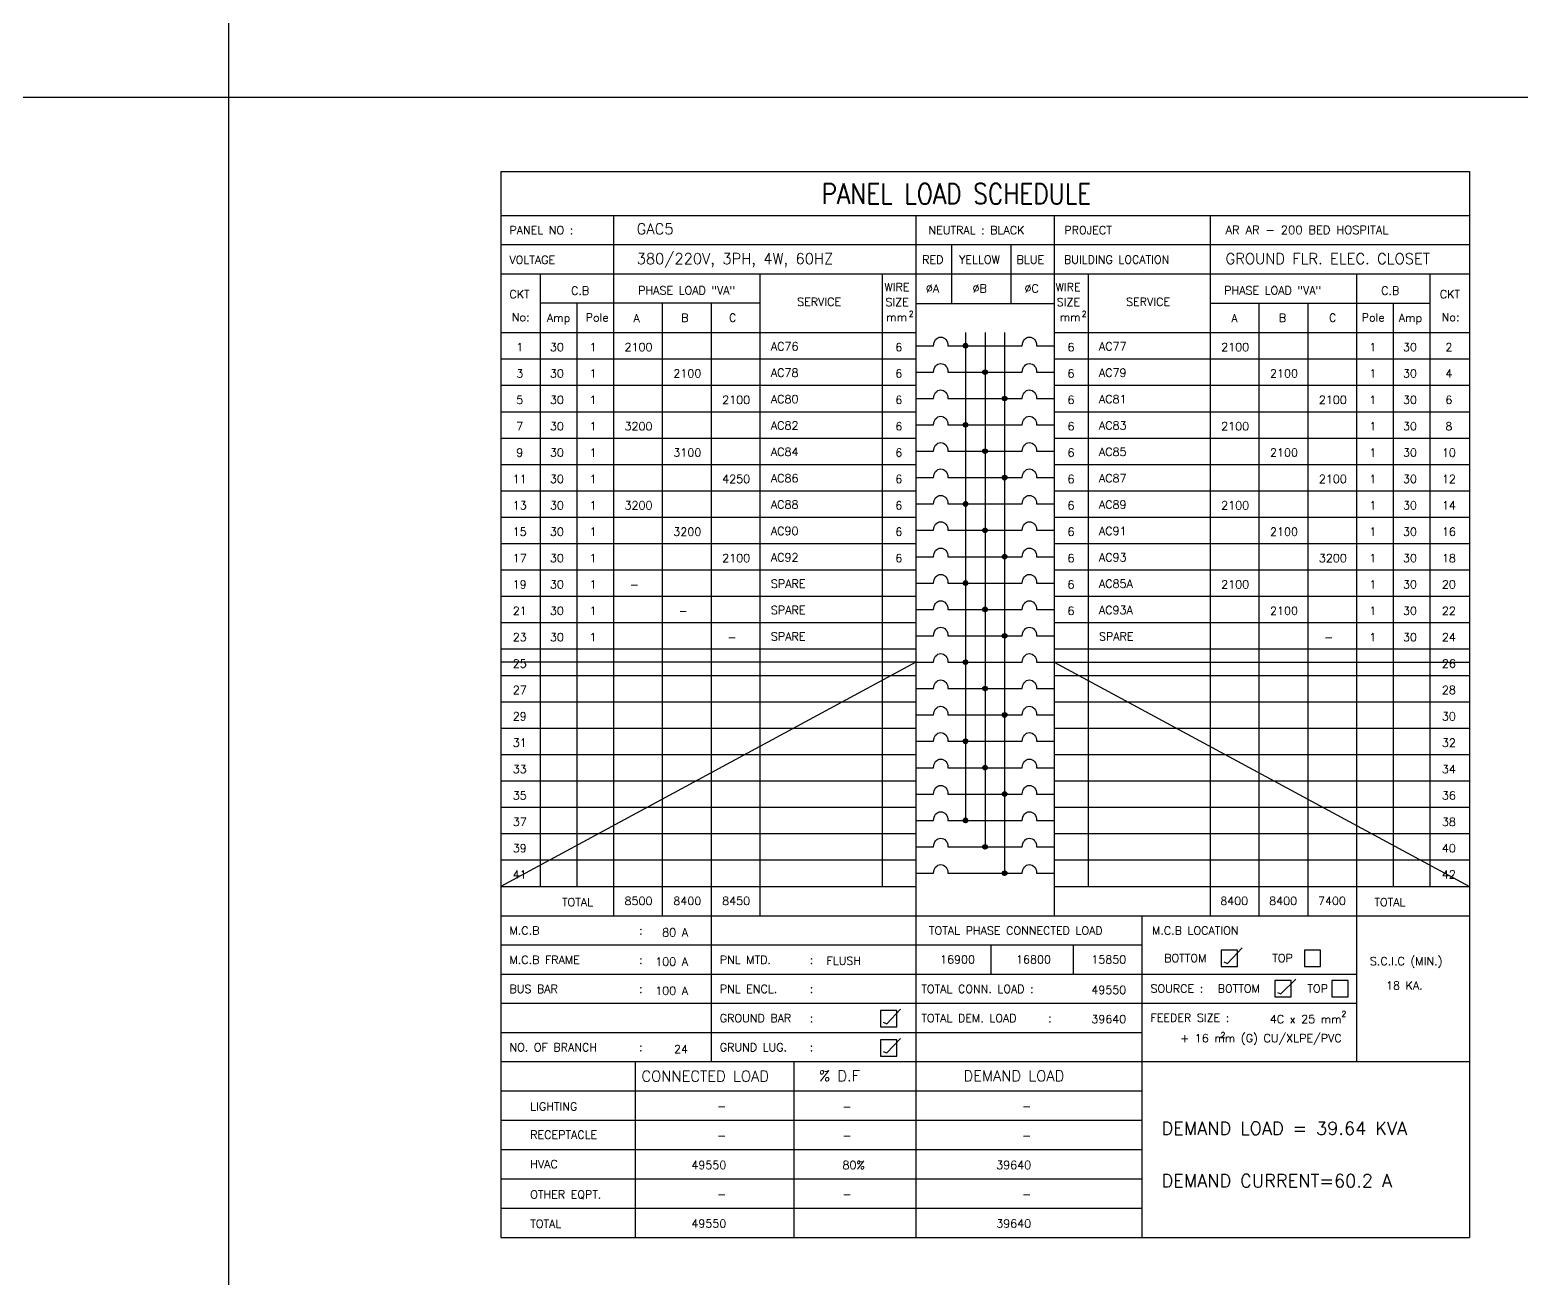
# Model space of a CAD drawing. Extents: x -146780 to -146669, y -1542 to -1454.
# Drawn here: x -146748.37 to -146716.36, y -1509.97 to -1483.18 of the extents above; entities that cross this region are included whole.
import ezdxf
from ezdxf.enums import TextEntityAlignment as Align

# ---------------------------------------------------------------- set-up
doc = ezdxf.new("R2010")
doc.units = 0
doc.header["$MEASUREMENT"] = 0
for name, color, linetype in [('BORDER', 4, 'CONTINUOUS'), ('E-TXT', 2, 'CONTINUOUS'), ('PANEL', 2, 'CONTINUOUS')]:
    doc.layers.add(name, color=color, linetype=linetype)
doc.styles.add('ROMANS', font='ROMANS.shx', dxfattribs={"height": 0.4})
pattern_1 = [(315, (58304.639019, 555.361538), (0.00864749998874, 0.00864749998874), [])]
pattern_2 = [(315, (58304.639019, 546.870832), (0.00864749998874, 0.00864749998874), [])]
pattern_3 = [(315, (58304.639019, 548.568974), (0.00864749998874, 0.00864749998874), [])]
pattern_4 = [(315, (58304.639019, 550.267115), (0.00864749998874, 0.00864749998874), [])]
pattern_5 = [(315, (58304.639019, 551.965256), (0.00864749998874, 0.00864749998874), [])]
pattern_6 = [(315, (58304.639019, 553.663397), (0.00864749998874, 0.00864749998874), [])]

msp = doc.modelspace()

# ---------------------------------------------------------------- hatches: boundary and pattern name
at = {"layer": 'PANEL', "linetype": 'Continuous'}
h = msp.add_hatch(dxfattribs=at)
h.set_pattern_fill('ANSI31', color=256, scale=0.068485, angle=406.041, style=0)
h.set_pattern_definition([(91.040959325, (58304.639019, 555.361538), (-0.00855917542476, -0.00015552164567), [])])
h.paths.add_polyline_path([(-146728.338, -1489.957, 1), (-146728.24, -1489.957, 1)])
h = msp.add_hatch(dxfattribs=at)
h.set_pattern_fill('ANSI31', color=256, scale=0.097835, angle=270, style=0)
h.set_pattern_definition(pattern_1)
h.paths.add_polyline_path([(-146727.918, -1490.523, 1), (-146727.821, -1490.523, 1)])
h = msp.add_hatch(dxfattribs=at)
h.set_pattern_fill('ANSI31', color=256, scale=0.097835, angle=270, style=0)
h.set_pattern_definition(pattern_1)
h.paths.add_polyline_path([(-146727.401, -1491.089, 1), (-146727.499, -1491.089, 1)])
h = msp.add_hatch(dxfattribs=at)
h.set_pattern_fill('ANSI31', color=256, scale=0.097835, angle=270, style=0)
h.set_pattern_definition(pattern_1)
h.paths.add_polyline_path([(-146728.24, -1491.655, 1), (-146728.338, -1491.655, 1)])
h = msp.add_hatch(dxfattribs=at)
h.set_pattern_fill('ANSI31', color=256, scale=0.097835, angle=270, style=0)
h.set_pattern_definition(pattern_1)
h.paths.add_polyline_path([(-146727.821, -1492.221, 1), (-146727.918, -1492.221, 1)])
h = msp.add_hatch(dxfattribs=at)
h.set_pattern_fill('ANSI31', color=256, scale=0.097835, angle=270, style=0)
h.set_pattern_definition(pattern_1)
h.paths.add_polyline_path([(-146727.401, -1492.787, 1), (-146727.499, -1492.787, 1)])
h = msp.add_hatch(dxfattribs=at)
h.set_pattern_fill('ANSI31', color=256, scale=0.097835, angle=270, style=0)
h.set_pattern_definition(pattern_6)
h.paths.add_polyline_path([(-146728.24, -1493.353, 1), (-146728.338, -1493.353, 1)])
h = msp.add_hatch(dxfattribs=at)
h.set_pattern_fill('ANSI31', color=256, scale=0.097835, angle=270, style=0)
h.set_pattern_definition(pattern_6)
h.paths.add_polyline_path([(-146727.821, -1493.919, 1), (-146727.918, -1493.919, 1)])
h = msp.add_hatch(dxfattribs=at)
h.set_pattern_fill('ANSI31', color=256, scale=0.097835, angle=270, style=0)
h.set_pattern_definition(pattern_6)
h.paths.add_polyline_path([(-146727.401, -1494.485, 1), (-146727.499, -1494.485, 1)])
h = msp.add_hatch(dxfattribs=at)
h.set_pattern_fill('ANSI31', color=256, scale=0.097835, angle=270, style=0)
h.set_pattern_definition(pattern_5)
h.paths.add_polyline_path([(-146728.24, -1495.051, 1), (-146728.338, -1495.051, 1)])
h = msp.add_hatch(dxfattribs=at)
h.set_pattern_fill('ANSI31', color=256, scale=0.097835, angle=270, style=0)
h.set_pattern_definition(pattern_5)
h.paths.add_polyline_path([(-146727.821, -1495.617, 1), (-146727.918, -1495.617, 1)])
h = msp.add_hatch(dxfattribs=at)
h.set_pattern_fill('ANSI31', color=256, scale=0.097835, angle=270, style=0)
h.set_pattern_definition(pattern_5)
h.paths.add_polyline_path([(-146727.401, -1496.183, 1), (-146727.499, -1496.183, 1)])
h = msp.add_hatch(dxfattribs=at)
h.set_pattern_fill('ANSI31', color=256, scale=0.097835, angle=270, style=0)
h.set_pattern_definition(pattern_4)
h.paths.add_polyline_path([(-146728.24, -1496.749, 1), (-146728.338, -1496.749, 1)])
h = msp.add_hatch(dxfattribs=at)
h.set_pattern_fill('ANSI31', color=256, scale=0.097835, angle=270, style=0)
h.set_pattern_definition(pattern_4)
h.paths.add_polyline_path([(-146727.821, -1497.315, 1), (-146727.918, -1497.315, 1)])
h = msp.add_hatch(dxfattribs=at)
h.set_pattern_fill('ANSI31', color=256, scale=0.097835, angle=270, style=0)
h.set_pattern_definition(pattern_4)
h.paths.add_polyline_path([(-146727.401, -1497.881, 1), (-146727.499, -1497.881, 1)])
h = msp.add_hatch(dxfattribs=at)
h.set_pattern_fill('ANSI31', color=256, scale=0.097835, angle=270, style=0)
h.set_pattern_definition(pattern_3)
h.paths.add_polyline_path([(-146728.24, -1498.447, 1), (-146728.338, -1498.447, 1)])
h = msp.add_hatch(dxfattribs=at)
h.set_pattern_fill('ANSI31', color=256, scale=0.097835, angle=270, style=0)
h.set_pattern_definition(pattern_3)
h.paths.add_polyline_path([(-146727.821, -1499.014, 1), (-146727.918, -1499.014, 1)])
h = msp.add_hatch(dxfattribs=at)
h.set_pattern_fill('ANSI31', color=256, scale=0.097835, angle=270, style=0)
h.set_pattern_definition(pattern_3)
h.paths.add_polyline_path([(-146727.401, -1499.58, 1), (-146727.499, -1499.58, 1)])
h = msp.add_hatch(dxfattribs=at)
h.set_pattern_fill('ANSI31', color=256, scale=0.097835, angle=270, style=0)
h.set_pattern_definition(pattern_2)
h.paths.add_polyline_path([(-146728.24, -1500.146, 1), (-146728.338, -1500.146, 1)])
h = msp.add_hatch(dxfattribs=at)
h.set_pattern_fill('ANSI31', color=256, scale=0.097835, angle=270, style=0)
h.set_pattern_definition(pattern_2)
h.paths.add_polyline_path([(-146727.821, -1500.712, 1), (-146727.918, -1500.712, 1)])
h = msp.add_hatch(dxfattribs=at)
h.set_pattern_fill('ANSI31', color=256, scale=0.097835, angle=270, style=0)
h.set_pattern_definition(pattern_2)
h.paths.add_polyline_path([(-146727.401, -1501.278, 1), (-146727.499, -1501.278, 1)])

# ---------------------------------------------------------------- linework, layer by layer
at = {"layer": 'BORDER', "color": 1}
for p, q in [((-146744.111, -1454.228), (-146744.111, -1541.622)), ((-146780.384, -1484.618), (-146669.113, -1484.618))]:
    msp.add_line(p, q, dxfattribs=at)
at = {"layer": 'PANEL', "color": 6}
for p, q in [((-146738.264, -1486.215), (-146738.264, -1509.098)), ((-146738.264, -1486.215), (-146717.474, -1486.215)), ((-146717.474, -1486.215), (-146717.474, -1509.098)), ((-146738.264, -1509.098), (-146717.474, -1509.098))]:
    msp.add_line(p, q, dxfattribs=at)
at = {"layer": 'PANEL', "color": 2}
for p, q in [((-146738.264, -1487.158), (-146717.474, -1487.158)), ((-146729.354, -1487.158), (-146729.354, -1502.194)), ((-146726.384, -1487.158), (-146726.384, -1502.194)), ((-146738.264, -1488.416), (-146717.474, -1488.416)), ((-146729.354, -1489.048), (-146726.384, -1489.048)), ((-146738.264, -1502.194), (-146717.474, -1502.194))]:
    msp.add_line(p, q, dxfattribs=at)
at = {"layer": 'PANEL', "color": 11}
for p, q in [((-146735.845, -1487.158), (-146735.845, -1502.194)), ((-146723.038, -1487.158), (-146723.038, -1502.194)), ((-146737.418, -1488.416), (-146737.418, -1501.561)), ((-146732.701, -1488.416), (-146732.701, -1502.194)), ((-146730.08, -1488.416), (-146730.08, -1501.561)), ((-146725.659, -1488.416), (-146725.659, -1501.561)), ((-146719.894, -1488.416), (-146719.894, -1505.324)), ((-146718.321, -1488.416), (-146718.321, -1501.561)), ((-146732.701, -1489.045), (-146737.418, -1489.045)), ((-146736.631, -1489.045), (-146736.631, -1501.561)), ((-146734.797, -1489.045), (-146734.797, -1502.194)), ((-146733.749, -1489.045), (-146733.749, -1505.324)), ((-146723.038, -1489.045), (-146718.321, -1489.045)), ((-146721.99, -1489.045), (-146721.99, -1502.194)), ((-146720.942, -1489.045), (-146720.942, -1502.194)), ((-146719.107, -1489.045), (-146719.107, -1501.561)), ((-146738.264, -1489.674), (-146729.354, -1489.674)), ((-146726.384, -1489.674), (-146717.474, -1489.674)), ((-146738.264, -1490.24), (-146729.354, -1490.24)), ((-146726.384, -1490.24), (-146717.474, -1490.24)), ((-146738.264, -1490.806), (-146729.354, -1490.806)), ((-146726.384, -1490.806), (-146717.474, -1490.806)), ((-146738.264, -1491.372), (-146729.354, -1491.372)), ((-146726.384, -1491.372), (-146717.474, -1491.372)), ((-146738.264, -1491.938), (-146729.354, -1491.938)), ((-146726.384, -1491.938), (-146717.474, -1491.938)), ((-146738.264, -1492.504), (-146729.354, -1492.504)), ((-146726.384, -1492.504), (-146717.474, -1492.504)), ((-146738.264, -1493.07), (-146729.354, -1493.07)), ((-146726.384, -1493.07), (-146717.474, -1493.07)), ((-146738.264, -1493.636), (-146729.354, -1493.636)), ((-146726.384, -1493.636), (-146717.474, -1493.636)), ((-146738.264, -1494.202), (-146729.354, -1494.202)), ((-146726.384, -1494.202), (-146717.474, -1494.202)), ((-146738.264, -1494.768), (-146729.354, -1494.768)), ((-146726.384, -1494.768), (-146717.474, -1494.768)), ((-146738.264, -1495.334), (-146729.354, -1495.334)), ((-146726.384, -1495.334), (-146717.474, -1495.334)), ((-146738.264, -1495.9), (-146729.354, -1495.9)), ((-146726.384, -1495.9), (-146717.474, -1495.9)), ((-146738.264, -1496.466), (-146729.354, -1496.466)), ((-146726.384, -1496.466), (-146717.474, -1496.466)), ((-146738.264, -1497.032), (-146729.354, -1497.032)), ((-146726.384, -1497.032), (-146717.474, -1497.032)), ((-146738.264, -1497.598), (-146729.354, -1497.598)), ((-146726.384, -1497.598), (-146717.474, -1497.598)), ((-146738.264, -1498.164), (-146729.354, -1498.164)), ((-146726.384, -1498.164), (-146717.474, -1498.164)), ((-146738.264, -1498.73), (-146729.354, -1498.73)), ((-146726.384, -1498.73), (-146717.474, -1498.73)), ((-146738.264, -1499.297), (-146729.354, -1499.297)), ((-146726.384, -1499.297), (-146717.474, -1499.297)), ((-146738.264, -1499.863), (-146729.354, -1499.863)), ((-146726.384, -1499.863), (-146717.474, -1499.863)), ((-146738.264, -1500.429), (-146729.354, -1500.429)), ((-146726.384, -1500.429), (-146717.474, -1500.429)), ((-146738.264, -1500.995), (-146729.354, -1500.995)), ((-146726.384, -1500.995), (-146717.474, -1500.995)), ((-146738.264, -1501.561), (-146729.354, -1501.561)), ((-146726.384, -1501.561), (-146717.474, -1501.561)), ((-146729.354, -1502.194), (-146729.354, -1509.098)), ((-146724.503, -1502.194), (-146724.503, -1505.324)), ((-146738.264, -1502.82), (-146724.503, -1502.82)), ((-146727.748, -1502.82), (-146727.748, -1503.446)), ((-146725.978, -1502.82), (-146725.978, -1503.446)), ((-146738.264, -1503.446), (-146719.894, -1503.446)), ((-146738.264, -1504.072), (-146719.894, -1504.072)), ((-146738.264, -1504.698), (-146724.503, -1504.698)), ((-146738.264, -1505.324), (-146717.474, -1505.324)), ((-146735.383, -1505.324), (-146735.383, -1509.098)), ((-146731.975, -1505.324), (-146731.975, -1509.098)), ((-146724.503, -1505.324), (-146724.503, -1509.098)), ((-146738.264, -1505.953), (-146724.503, -1505.953)), ((-146738.264, -1506.582), (-146724.503, -1506.582)), ((-146738.264, -1507.211), (-146724.503, -1507.211)), ((-146738.264, -1507.84), (-146724.503, -1507.84)), ((-146738.264, -1508.469), (-146724.503, -1508.469))]:
    msp.add_line(p, q, dxfattribs=at)
at = {"layer": 'PANEL'}
for p, q in [((-146738.264, -1487.784), (-146717.474, -1487.784)), ((-146728.584, -1489.048), (-146728.584, -1487.784)), ((-146727.308, -1489.048), (-146727.308, -1487.784)), ((-146728.289, -1489.674), (-146728.289, -1500.146)), ((-146727.869, -1489.674), (-146727.869, -1500.712)), ((-146727.45, -1489.674), (-146727.45, -1501.278)), ((-146729.354, -1489.957), (-146728.976, -1489.957)), ((-146728.668, -1489.957), (-146727.071, -1489.957)), ((-146726.763, -1489.957), (-146726.384, -1489.957)), ((-146729.354, -1490.523), (-146728.976, -1490.523)), ((-146728.668, -1490.523), (-146727.071, -1490.523)), ((-146726.763, -1490.523), (-146726.384, -1490.523)), ((-146729.354, -1491.089), (-146728.976, -1491.089)), ((-146728.668, -1491.089), (-146727.071, -1491.089)), ((-146726.763, -1491.089), (-146726.384, -1491.089)), ((-146729.354, -1491.655), (-146728.976, -1491.655)), ((-146728.668, -1491.655), (-146727.071, -1491.655)), ((-146726.763, -1491.655), (-146726.384, -1491.655)), ((-146729.354, -1492.221), (-146728.976, -1492.221)), ((-146728.668, -1492.221), (-146727.071, -1492.221)), ((-146726.763, -1492.221), (-146726.384, -1492.221)), ((-146729.354, -1492.787), (-146728.976, -1492.787)), ((-146728.668, -1492.787), (-146727.071, -1492.787)), ((-146726.763, -1492.787), (-146726.384, -1492.787)), ((-146729.354, -1493.353), (-146728.976, -1493.353)), ((-146728.668, -1493.353), (-146727.071, -1493.353)), ((-146726.763, -1493.353), (-146726.384, -1493.353)), ((-146729.354, -1493.919), (-146728.976, -1493.919)), ((-146728.668, -1493.919), (-146727.071, -1493.919)), ((-146726.763, -1493.919), (-146726.384, -1493.919)), ((-146729.354, -1494.485), (-146728.976, -1494.485)), ((-146728.668, -1494.485), (-146727.071, -1494.485)), ((-146726.763, -1494.485), (-146726.384, -1494.485)), ((-146729.354, -1495.051), (-146728.976, -1495.051)), ((-146728.668, -1495.051), (-146727.071, -1495.051)), ((-146726.763, -1495.051), (-146726.384, -1495.051)), ((-146729.354, -1495.617), (-146728.976, -1495.617)), ((-146728.668, -1495.617), (-146727.071, -1495.617)), ((-146726.763, -1495.617), (-146726.384, -1495.617)), ((-146729.354, -1496.183), (-146728.976, -1496.183)), ((-146728.668, -1496.183), (-146727.071, -1496.183)), ((-146726.763, -1496.183), (-146726.384, -1496.183)), ((-146729.354, -1496.749), (-146728.976, -1496.749)), ((-146728.668, -1496.749), (-146727.071, -1496.749)), ((-146726.763, -1496.749), (-146726.384, -1496.749)), ((-146729.354, -1497.315), (-146728.976, -1497.315)), ((-146728.668, -1497.315), (-146727.071, -1497.315)), ((-146726.763, -1497.315), (-146726.384, -1497.315)), ((-146729.354, -1497.881), (-146728.976, -1497.881)), ((-146728.668, -1497.881), (-146727.071, -1497.881)), ((-146726.763, -1497.881), (-146726.384, -1497.881)), ((-146729.354, -1498.447), (-146728.976, -1498.447)), ((-146728.668, -1498.447), (-146727.071, -1498.447)), ((-146726.763, -1498.447), (-146726.384, -1498.447)), ((-146729.354, -1499.014), (-146728.976, -1499.014)), ((-146728.668, -1499.014), (-146727.071, -1499.014)), ((-146726.763, -1499.014), (-146726.384, -1499.014)), ((-146729.354, -1499.58), (-146728.976, -1499.58)), ((-146728.668, -1499.58), (-146727.071, -1499.58)), ((-146726.763, -1499.58), (-146726.384, -1499.58)), ((-146729.354, -1500.146), (-146728.976, -1500.146)), ((-146728.668, -1500.146), (-146727.071, -1500.146)), ((-146726.763, -1500.146), (-146726.384, -1500.146)), ((-146729.354, -1500.712), (-146728.976, -1500.712)), ((-146728.668, -1500.712), (-146727.071, -1500.712)), ((-146726.763, -1500.712), (-146726.384, -1500.712)), ((-146729.354, -1501.278), (-146728.976, -1501.278)), ((-146728.668, -1501.278), (-146727.071, -1501.278)), ((-146726.763, -1501.278), (-146726.384, -1501.278)), ((-146722.667, -1503.214), (-146722.348, -1502.881)), ((-146722.742, -1503.183), (-146722.667, -1503.214)), ((-146721.519, -1503.869), (-146721.2, -1503.556)), ((-146721.595, -1503.838), (-146721.519, -1503.869)), ((-146729.979, -1504.509), (-146729.681, -1504.197)), ((-146730.055, -1504.479), (-146729.979, -1504.509)), ((-146729.979, -1505.137), (-146729.681, -1504.824)), ((-146730.055, -1505.106), (-146729.979, -1505.137))]:
    msp.add_line(p, q, dxfattribs=at)
at = {"layer": 'PANEL', "color": 7}
for p, q in [((-146729.354, -1496.749), (-146738.264, -1501.561)), ((-146729.354, -1496.749), (-146738.264, -1496.749)), ((-146726.384, -1496.749), (-146717.474, -1501.561)), ((-146726.384, -1496.749), (-146717.474, -1496.749))]:
    msp.add_line(p, q, dxfattribs=at)
at = {"layer": 'PANEL', "color": 11}
for points in [[(-146722.45, -1502.93), (-146722.799, -1502.93), (-146722.799, -1503.28), (-146722.45, -1503.28)], [(-146720.666, -1502.93), (-146721.015, -1502.93), (-146721.015, -1503.28), (-146720.666, -1503.28)], [(-146721.302, -1503.585), (-146721.652, -1503.585), (-146721.652, -1503.935), (-146721.302, -1503.935)], [(-146720.076, -1503.585), (-146720.425, -1503.585), (-146720.425, -1503.935), (-146720.076, -1503.935)], [(-146729.762, -1504.226), (-146730.112, -1504.226), (-146730.112, -1504.575), (-146729.762, -1504.575)], [(-146729.762, -1504.853), (-146730.112, -1504.853), (-146730.112, -1505.203), (-146729.762, -1505.203)]]:
    msp.add_lwpolyline(points, close=True, dxfattribs=at)
at = {"layer": 'PANEL'}
for centre in [(-146728.289, -1489.957), (-146727.869, -1490.523), (-146727.45, -1491.089), (-146728.289, -1491.655), (-146727.869, -1492.221), (-146727.45, -1492.787), (-146728.289, -1493.353), (-146727.869, -1493.919), (-146727.45, -1494.485), (-146728.289, -1495.051), (-146727.869, -1495.617), (-146727.45, -1496.183), (-146728.289, -1496.749), (-146727.869, -1497.315), (-146727.45, -1497.881), (-146728.289, -1498.447), (-146727.869, -1499.014), (-146727.45, -1499.58), (-146728.289, -1500.146), (-146727.869, -1500.712), (-146727.45, -1501.278)]:
    msp.add_circle(centre, 0.0489, dxfattribs=at)
at = {"layer": 'PANEL', "extrusion": (0, 0, -1)}
for centre in [(-146728.821, -1489.957), (-146726.917, -1489.957), (-146728.821, -1490.523), (-146726.917, -1490.523), (-146728.821, -1491.089), (-146726.917, -1491.089), (-146728.821, -1491.655), (-146726.917, -1491.655), (-146728.821, -1492.221), (-146726.917, -1492.221), (-146728.821, -1492.787), (-146726.917, -1492.787), (-146728.821, -1493.353), (-146726.917, -1493.353), (-146728.821, -1493.919), (-146726.917, -1493.919), (-146728.821, -1494.485), (-146726.917, -1494.485), (-146728.821, -1495.051), (-146726.917, -1495.051), (-146728.821, -1495.617), (-146726.917, -1495.617), (-146728.821, -1496.183), (-146726.917, -1496.183), (-146728.821, -1496.749), (-146726.917, -1496.749), (-146728.821, -1497.315), (-146726.917, -1497.315), (-146728.821, -1497.881), (-146726.917, -1497.881), (-146728.821, -1498.447), (-146726.917, -1498.447), (-146728.821, -1499.014), (-146726.917, -1499.014), (-146728.821, -1499.58), (-146726.917, -1499.58), (-146728.821, -1500.146), (-146726.917, -1500.146), (-146728.821, -1500.712), (-146726.917, -1500.712), (-146728.821, -1501.278), (-146726.917, -1501.278)]:
    msp.add_ellipse(centre, major_axis=(0, 0.185), ratio=0.833333, start_param=-1.570796, end_param=1.570796, dxfattribs=at)

# ---------------------------------------------------------------- texts
at = {"layer": 'E-TXT', "style": 'ROMANS'}
for s, height, p in [('GAC5', 0.2306, (-146735.347, -1487.563)), ('AR AR - 200 BED HOSPITAL', 0.18169, (-146722.706, -1487.561)), ('380/220V, 3PH, 4W, 60HZ', 0.23061, (-146735.347, -1488.203)), ('GROUND FLR. ELEC. CLOSET', 0.23061, (-146722.706, -1488.203)), ('30', 0.1747, (-146737.209, -1490.073)), ('30', 0.1747, (-146718.899, -1490.073)), ('30', 0.1747, (-146737.209, -1490.639)), ('30', 0.1747, (-146718.899, -1490.639)), ('30', 0.1747, (-146737.209, -1491.205)), ('30', 0.1747, (-146718.899, -1491.205)), ('30', 0.1747, (-146737.209, -1491.771)), ('30', 0.1747, (-146718.899, -1491.771)), ('30', 0.1747, (-146737.209, -1492.337)), ('30', 0.1747, (-146718.899, -1492.337)), ('30', 0.1747, (-146737.209, -1492.904)), ('30', 0.1747, (-146718.899, -1492.904)), ('30', 0.1747, (-146737.209, -1493.47)), ('30', 0.1747, (-146718.899, -1493.47)), ('30', 0.1747, (-146737.209, -1494.036)), ('30', 0.1747, (-146718.899, -1494.036)), ('30', 0.1747, (-146737.209, -1494.602)), ('30', 0.1747, (-146718.899, -1494.602)), ('30', 0.1747, (-146737.209, -1495.168)), ('30', 0.1747, (-146718.899, -1495.168)), ('30', 0.1747, (-146737.209, -1495.734)), ('30', 0.1747, (-146718.899, -1495.734)), ('30', 0.1747, (-146737.209, -1496.3)), ('30', 0.1747, (-146718.899, -1496.3))]:
    msp.add_text(s, height=height, dxfattribs=at).set_placement(p)
for s, p in [('1', (-146736.284, -1489.987)), ('6', (-146729.721, -1489.987)), ('6', (-146726.025, -1489.987)), ('1', (-146719.546, -1489.987)), ('1', (-146736.284, -1490.553)), ('6', (-146729.721, -1490.553)), ('6', (-146726.025, -1490.553)), ('1', (-146719.546, -1490.553)), ('1', (-146736.284, -1491.119)), ('6', (-146729.721, -1491.119)), ('6', (-146726.025, -1491.119)), ('1', (-146719.546, -1491.119)), ('1', (-146736.284, -1491.685)), ('6', (-146729.721, -1491.685)), ('6', (-146726.025, -1491.685)), ('1', (-146719.546, -1491.685)), ('1', (-146736.284, -1492.251)), ('6', (-146729.721, -1492.251)), ('6', (-146726.025, -1492.251)), ('1', (-146719.546, -1492.251)), ('1', (-146736.284, -1492.817)), ('6', (-146729.721, -1492.817)), ('6', (-146726.025, -1492.817)), ('1', (-146719.546, -1492.817)), ('1', (-146736.284, -1493.383)), ('6', (-146729.721, -1493.383)), ('6', (-146726.025, -1493.383)), ('1', (-146719.546, -1493.383)), ('1', (-146736.284, -1493.949)), ('6', (-146729.721, -1493.949)), ('6', (-146726.025, -1493.949)), ('1', (-146719.546, -1493.949)), ('1', (-146736.284, -1494.515)), ('6', (-146729.721, -1494.515)), ('6', (-146726.025, -1494.515)), ('1', (-146719.546, -1494.515)), ('1', (-146736.284, -1495.081)), ('6', (-146726.025, -1495.081)), ('1', (-146719.546, -1495.081)), ('1', (-146736.284, -1495.647)), ('6', (-146726.025, -1495.647)), ('1', (-146719.546, -1495.647)), ('1', (-146736.284, -1496.214)), ('1', (-146719.546, -1496.214))]:
    msp.add_text(s, height=0.175, dxfattribs=at).set_placement(p, align=Align.MIDDLE)
for s, height, p in [('2100', 0.1747, (-146735.008, -1490.073)), ('2100', 0.1747, (-146722.201, -1490.073)), ('2100', 0.1747, (-146733.96, -1490.639)), ('2100', 0.1747, (-146721.153, -1490.639)), ('2100', 0.1747, (-146732.912, -1491.205)), ('2100', 0.1747, (-146720.105, -1491.205)), ('3200', 0.1747, (-146735.008, -1491.771)), ('2100', 0.1747, (-146722.201, -1491.771)), ('3100', 0.1747, (-146733.96, -1492.337)), ('2100', 0.1747, (-146721.153, -1492.337)), ('4250', 0.1747, (-146732.912, -1492.904)), ('2100', 0.1747, (-146720.105, -1492.904)), ('3200', 0.1747, (-146735.008, -1493.47)), ('2100', 0.1747, (-146722.201, -1493.47)), ('3200', 0.1747, (-146733.96, -1494.036)), ('2100', 0.1747, (-146721.153, -1494.036)), ('2100', 0.1747, (-146732.912, -1494.602)), ('3200', 0.1747, (-146720.105, -1494.602)), ('-', 0.175, (-146735.3, -1495.168)), ('2100', 0.1747, (-146722.201, -1495.168)), ('2100', 0.1747, (-146721.153, -1495.734)), ('-', 0.175, (-146734.252, -1495.734)), ('-', 0.175, (-146733.204, -1496.3)), ('-', 0.175, (-146720.397, -1496.3)), ('8500', 0.1747, (-146735.008, -1501.96)), ('8400', 0.1747, (-146733.96, -1501.96)), ('8450', 0.1747, (-146732.912, -1501.96)), ('8400', 0.1747, (-146722.221, -1501.96)), ('8400', 0.1747, (-146721.172, -1501.96)), ('7400', 0.1747, (-146720.124, -1501.96)), ('80 A', 0.1747, (-146734.245, -1502.637)), ('100 A', 0.1747, (-146734.245, -1503.264)), ('FLUSH', 0.1747, (-146730.531, -1503.246)), ('16900', 0.1747, (-146728.085, -1503.219)), ('16800', 0.1747, (-146726.455, -1503.219)), ('15850', 0.1747, (-146724.839, -1503.219)), ('100 A', 0.1747, (-146734.245, -1503.89)), ('49550', 0.1747, (-146724.839, -1503.872)), ('39640', 0.1747, (-146724.839, -1504.498)), ('4C x 25 mm', 0.1747, (-146720.215, -1504.498)), ('2', 0.122, (-146720.114, -1504.359)), ('+ 16 mm (G) CU/XLPE/PVC', 0.17471, (-146720.215, -1504.908)), ('2', 0.122, (-146722.71, -1504.811)), ('24', 0.1747, (-146734.245, -1505.142)), ('-', 0.175, (-146733.423, -1506.372)), ('-', 0.175, (-146726.88, -1506.372)), ('-', 0.175, (-146733.423, -1507.001)), ('-', 0.175, (-146726.88, -1507.001)), ('49550', 0.1747, (-146733.423, -1507.63)), ('39640', 0.1747, (-146726.88, -1507.63)), ('-', 0.175, (-146733.423, -1508.258)), ('-', 0.175, (-146726.88, -1508.258)), ('49550', 0.1747, (-146733.423, -1508.887)), ('39640', 0.1747, (-146726.88, -1508.887))]:
    msp.add_text(s, height=height, dxfattribs=at).set_placement(p, align=Align.RIGHT)
at = {"layer": 'PANEL', "color": 6, "style": 'ROMANS', "width": 0.833333}
msp.add_text('PANEL LOAD SCHEDULE', height=0.44026, dxfattribs=at).set_placement((-146731.379, -1486.914))
at = {"layer": 'PANEL', "style": 'ROMANS'}
for s, height, p in [('PANEL NO :', 0.1747, (-146738.079, -1487.563)), ('NEUTRAL : BLACK', 0.17471, (-146729.083, -1487.563)), ('PROJECT', 0.1747, (-146726.167, -1487.563)), ('VOLTAGE', 0.1747, (-146738.079, -1488.201)), ('RED', 0.1747, (-146729.22, -1488.195)), ('YELLOW', 0.1747, (-146728.426, -1488.195)), ('BLUE', 0.1747, (-146727.193, -1488.195)), ('BUILDING LOCATION', 0.17471, (-146726.176, -1488.195)), ('CKT', 0.1747, (-146738.079, -1488.937)), ('C.B', 0.1747, (-146736.755, -1488.862)), ('PHASE LOAD "VA"', 0.17471, (-146735.315, -1488.856)), ('WIRE', 0.1747, (-146730.031, -1488.786)), ('%%CA', 0.1747, (-146729.139, -1488.814)), ('%%CB', 0.1747, (-146728.139, -1488.814)), ('%%CC', 0.1747, (-146727.023, -1488.814)), ('WIRE', 0.1747, (-146726.356, -1488.786)), ('PHASE LOAD "VA"', 0.17471, (-146722.736, -1488.856)), ('C.B', 0.1747, (-146719.366, -1488.862)), ('CKT', 0.1747, (-146718.109, -1488.937)), ('SERVICE', 0.1747, (-146731.903, -1489.101)), ('SIZE', 0.1747, (-146730.006, -1489.107)), ('SIZE', 0.1747, (-146726.332, -1489.107)), ('SERVICE', 0.1747, (-146724.842, -1489.101)), ('No:', 0.1747, (-146738.028, -1489.43)), ('Amp', 0.1747, (-146737.274, -1489.444)), ('Pole', 0.1747, (-146736.443, -1489.437)), ('A', 0.175, (-146735.417, -1489.453)), ('B', 0.175, (-146734.393, -1489.445)), ('C', 0.175, (-146733.366, -1489.443)), ('mm', 0.1747, (-146729.99, -1489.428)), ('mm', 0.1747, (-146726.265, -1489.428)), ('A', 0.175, (-146722.582, -1489.453)), ('B', 0.175, (-146721.564, -1489.445)), ('C', 0.175, (-146720.486, -1489.443)), ('Pole', 0.1747, (-146719.786, -1489.437)), ('Amp', 0.1747, (-146718.989, -1489.444)), ('No:', 0.1747, (-146718.069, -1489.43)), ('AC76', 0.1747, (-146732.466, -1490.057)), ('AC77', 0.1747, (-146725.424, -1490.057)), ('AC78', 0.1747, (-146732.466, -1490.623)), ('AC79', 0.1747, (-146725.424, -1490.623)), ('AC80', 0.1747, (-146732.466, -1491.189)), ('AC81', 0.1747, (-146725.424, -1491.189)), ('AC82', 0.1747, (-146732.466, -1491.756)), ('AC83', 0.1747, (-146725.424, -1491.756)), ('AC84', 0.1747, (-146732.466, -1492.322)), ('AC85', 0.1747, (-146725.424, -1492.322)), ('AC86', 0.1747, (-146732.466, -1492.888)), ('AC87', 0.1747, (-146725.424, -1492.888)), ('AC88', 0.1747, (-146732.466, -1493.454)), ('AC89', 0.1747, (-146725.424, -1493.454)), ('AC90', 0.1747, (-146732.466, -1494.02)), ('AC91', 0.1747, (-146725.424, -1494.02)), ('AC92', 0.1747, (-146732.466, -1494.586)), ('AC93', 0.1747, (-146725.424, -1494.586)), ('SPARE', 0.1747, (-146732.466, -1495.152)), ('AC85A', 0.1747, (-146725.424, -1495.152)), ('SPARE', 0.1747, (-146732.466, -1495.718)), ('AC93A', 0.1747, (-146725.424, -1495.718)), ('SPARE', 0.1747, (-146732.466, -1496.284)), ('SPARE', 0.1747, (-146725.424, -1496.284)), ('TOTAL', 0.1747, (-146736.95, -1501.987)), ('TOTAL', 0.1747, (-146719.513, -1501.987)), ('M.C.B', 0.1747, (-146738.079, -1502.598)), (':', 0.175, (-146735.298, -1502.598)), ('TOTAL PHASE CONNECTED LOAD', 0.17471, (-146729.073, -1502.598)), ('M.C.B LOCATION', 0.17471, (-146724.287, -1502.598)), ('M.C.B FRAME', 0.17471, (-146738.079, -1503.225)), (':', 0.175, (-146735.298, -1503.225)), ('PNL MTD.', 0.1747, (-146733.564, -1503.225)), (':', 0.175, (-146731.63, -1503.225)), ('BOTTOM', 0.1747, (-146724.024, -1503.188)), ('TOP', 0.1747, (-146721.705, -1503.188)), ('S.C.I.C (MIN.)', 0.17471, (-146719.609, -1503.254)), ('BUS BAR', 0.1747, (-146738.079, -1503.851)), (':', 0.175, (-146735.298, -1503.851)), ('PNL ENCL.', 0.1747, (-146733.564, -1503.851)), (':', 0.175, (-146731.63, -1503.851)), ('TOTAL CONN. LOAD :', 0.17471, (-146729.237, -1503.851)), ('SOURCE :', 0.1747, (-146724.319, -1503.843)), ('BOTTOM', 0.1747, (-146722.877, -1503.843)), ('TOP', 0.1747, (-146720.951, -1503.843)), ('18 KA.', 0.1747, (-146719.262, -1503.778)), ('GROUND BAR', 0.1747, (-146733.564, -1504.477)), (':', 0.175, (-146731.63, -1504.477)), ('TOTAL DEM. LOAD ', 0.17471, (-146729.237, -1504.477)), (':', 0.175, (-146726.516, -1504.477)), ('FEEDER SIZE :', 0.17471, (-146724.319, -1504.469)), ('NO. OF BRANCH', 0.17471, (-146738.079, -1505.103)), (':', 0.175, (-146735.298, -1505.103)), ('GRUND LUG.', 0.1747, (-146733.564, -1505.103)), (':', 0.175, (-146731.63, -1505.103)), ('CONNECTED LOAD', 0.23061, (-146735.244, -1505.751)), ('% D.F', 0.2306, (-146731.433, -1505.744)), ('DEMAND LOAD', 0.23061, (-146728.332, -1505.744)), ('LIGHTING', 0.1747, (-146737.632, -1506.373)), ('-', 0.175, (-146730.93, -1506.373)), ('DEMAND LOAD = 39.64 KVA', 0.27953, (-146724.083, -1506.893)), ('RECEPTACLE', 0.1747, (-146737.632, -1506.98)), ('-', 0.175, (-146730.93, -1507.002)), ('HVAC', 0.1747, (-146737.632, -1507.61)), ('80%', 0.1747, (-146730.93, -1507.631)), ('DEMAND CURRENT=60.2 A', 0.27953, (-146724.083, -1508.021)), ('OTHER EQPT.', 0.17471, (-146737.632, -1508.262)), ('-', 0.175, (-146730.93, -1508.26)), ('TOTAL', 0.1747, (-146737.632, -1508.891))]:
    msp.add_text(s, height=height, dxfattribs=at).set_placement(p)
at = {"layer": 'PANEL', "style": 'ROMANS', "width": 0.833333}
for p in [(-146729.502, -1489.339), (-146725.789, -1489.339)]:
    msp.add_text('2', height=0.132, dxfattribs=at).set_placement(p)
at = {"layer": 'PANEL', "style": 'ROMANS'}
for s, height, p in [('1', 0.175, (-146737.857, -1489.987)), ('2', 0.175, (-146717.913, -1489.987)), ('3', 0.175, (-146737.857, -1490.553)), ('4', 0.175, (-146717.913, -1490.553)), ('5', 0.175, (-146737.857, -1491.119)), ('6', 0.175, (-146717.913, -1491.119)), ('7', 0.175, (-146737.857, -1491.685)), ('8', 0.175, (-146717.913, -1491.685)), ('9', 0.175, (-146737.857, -1492.251)), ('10', 0.1747, (-146717.913, -1492.251)), ('11', 0.1747, (-146737.857, -1492.817)), ('12', 0.1747, (-146717.913, -1492.817)), ('13', 0.1747, (-146737.857, -1493.383)), ('14', 0.1747, (-146717.913, -1493.383)), ('15', 0.1747, (-146737.857, -1493.949)), ('16', 0.1747, (-146717.913, -1493.949)), ('17', 0.1747, (-146737.857, -1494.515)), ('18', 0.1747, (-146717.913, -1494.515)), ('19', 0.1747, (-146737.857, -1495.081)), ('20', 0.1747, (-146717.913, -1495.081)), ('21', 0.1747, (-146737.857, -1495.647)), ('22', 0.1747, (-146717.913, -1495.647)), ('23', 0.1747, (-146737.857, -1496.214)), ('24', 0.1747, (-146717.913, -1496.214)), ('25', 0.1747, (-146737.857, -1496.78)), ('26', 0.1747, (-146717.913, -1496.78)), ('27', 0.1747, (-146737.857, -1497.346)), ('28', 0.1747, (-146717.913, -1497.346)), ('29', 0.1747, (-146737.857, -1497.912)), ('30', 0.1747, (-146717.913, -1497.912)), ('31', 0.1747, (-146737.857, -1498.478)), ('32', 0.1747, (-146717.913, -1498.478)), ('33', 0.1747, (-146737.857, -1499.044)), ('34', 0.1747, (-146717.913, -1499.044)), ('35', 0.1747, (-146737.857, -1499.61)), ('36', 0.1747, (-146717.913, -1499.61)), ('37', 0.1747, (-146737.857, -1500.176)), ('38', 0.1747, (-146717.913, -1500.176)), ('39', 0.1747, (-146737.857, -1500.742)), ('40', 0.1747, (-146717.913, -1500.742)), ('41', 0.1747, (-146737.857, -1501.308)), ('42', 0.1747, (-146717.913, -1501.308))]:
    msp.add_text(s, height=height, dxfattribs=at).set_placement(p, align=Align.MIDDLE)

doc.saveas('drawing.dxf')
